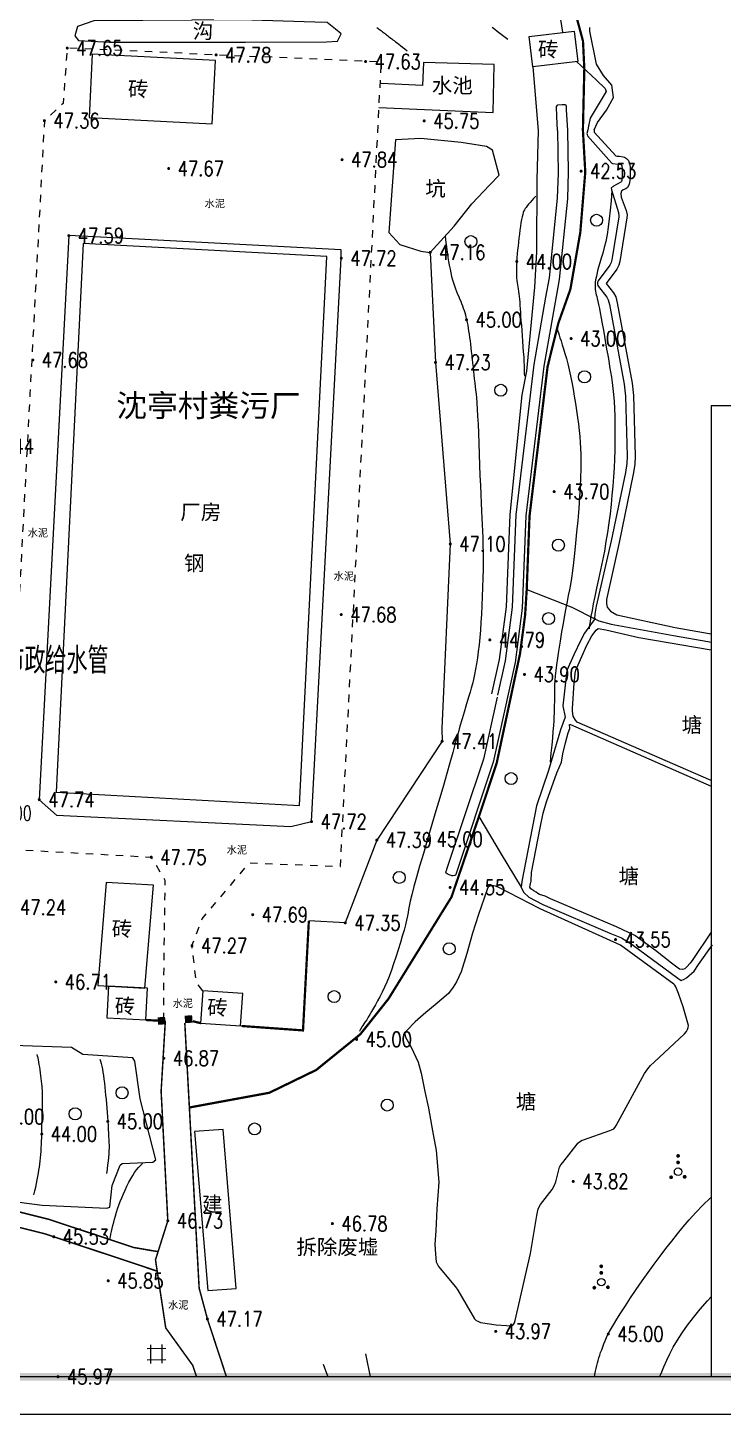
# Model space of a CAD drawing. Extents: x 39624947 to 39626627, y 3418539 to 3418836.
# Drawn here: x 39626389 to 39626481.7, y 3418539.2 to 3418724.1 of the extents above; entities that cross this region are included whole.
import ezdxf
from ezdxf.enums import TextEntityAlignment as Align

# ---------------------------------------------------------------- set-up
doc = ezdxf.new("R2010")
doc.units = 0
doc.linetypes.add('X3', pattern=[5, 4, -1])
doc.linetypes.add('X6', pattern=[2, 1, -1])
doc.layers.get('0').update_dxf_attribs({"linetype": 'CONTINUOUS'})
for name, color, linetype in [('1-新建道路', 30, 'CONTINUOUS'), ('DIM_ELEV', 3, 'CONTINUOUS'), ('DLSS', 4, 'CONTINUOUS'), ('GCD', 7, 'CONTINUOUS'), ('JMD', 6, 'CONTINUOUS'), ('PUB_TITLE', 4, 'CONTINUOUS'), ('PUB_WALL', 9, 'CONTINUOUS'), ('TWT_TEXT', 7, 'CONTINUOUS'), ('ZJ', 7, 'CONTINUOUS')]:
    doc.layers.add(name, color=color, linetype=linetype)
doc.styles.add('_TCH_DIM', font='SIMPLEX', dxfattribs={"bigfont": 'GBCBIG'})
doc.styles.add('_TWT_WELL', font='SIMPLEX', dxfattribs={"width": 0.8, "height": 3.5, "bigfont": 'HZTXT'})
doc.styles.add('HZ', font='rs.shx', dxfattribs={"width": 0.8, "bigfont": 'hztxt.shx'})
doc.styles.add('等线体', font='simhei.ttf')

# ---------------------------------------------------------------- blocks, each defined once
blk = doc.blocks.new('GC002')
at = {"const_width": 1}
blk.add_lwpolyline([(-0.5, 0), (0.5, 0)], dxfattribs=at)
blk = doc.blocks.new('GC122')
blk.add_circle((0, 0), 0.8)
blk = doc.blocks.new('GC160')
at = {"const_width": 0.25}
for points in [[(1.58, 3.35, 1), (1.83, 3.35, 1)], [(1.58, 2.48, 1), (1.83, 2.48, 1)], [(0.65, 0.5, 1), (0.9, 0.5, 1)], [(2.46, 0.56, 1), (2.71, 0.56, 1)]]:
    blk.add_lwpolyline(points, format="xyb", close=True, dxfattribs=at)
blk.add_circle((1.71, 1.24), 0.5)
blk = doc.blocks.new('GC200')
at = {"linetype": 'Continuous', "const_width": 0.2, "flags": 128}
blk.add_lwpolyline([(-0.1, 0, 1), (0.1, 0, 1)], format="xyb", close=True, dxfattribs=at)
blk = doc.blocks.new('GC146')
for p, q in [((-1.25, 0.75), (1.25, 0.75)), ((-0.75, -1.25), (-0.75, 1.25)), ((0.75, -1.25), (0.75, 1.25)), ((-1.25, -0.75), (1.25, -0.75))]:
    blk.add_line(p, q)
blk = doc.blocks.new('333377777')
at = {"layer": 'GCD', "linetype": 'Continuous'}
blk.add_lwpolyline([(39623165.56, 3417529.39), (39623145.94, 3417529.25), (39623143.74, 3417528.5), (39623143.39, 3417527.26), (39623143.89, 3417526.63), (39623148.09, 3417526.41), (39623166.15, 3417526.41), (39623176.92, 3417526.43), (39623178.42, 3417526.53), (39623178.88, 3417527.5), (39623178.13, 3417528.11), (39623177.04, 3417529.01), (39623175.36, 3417529.08)], close=True, dxfattribs=at)
at = {"layer": 'PUB_WALL', "color": 252, "ltscale": 0.01}
for p, q in [((39623212.69, 3417449.49, 51.49), (39623211.3, 3417447.59, 51.49)), ((39623211.3, 3417447.59, 51.49), (39623210.83, 3417446.67, 51.49)), ((39623210.83, 3417446.67, 51.49), (39623209.88, 3417444.72, 51.49)), ((39623209.88, 3417444.72, 51.49), (39623208.96, 3417442.61, 51.49)), ((39623208.96, 3417442.61, 51.49), (39623208.41, 3417437.9, 51.49)), ((39623208.41, 3417437.9, 51.49), (39623208.74, 3417436.38, 51.49)), ((39623208.74, 3417436.38, 51.49), (39623208.12, 3417434.69, 51.49)), ((39623208.12, 3417434.69, 51.49), (39623206.54, 3417429.29, 51.49)), ((39623206.54, 3417429.29, 51.49), (39623204.9, 3417424.58, 51.49)), ((39623204.9, 3417424.58, 51.49), (39623202.96, 3417414.5, 51.49)), ((39623202.96, 3417414.5, 51.49), (39623202.86, 3417413.74, 51.49)), ((39623202.86, 3417413.74, 51.49), (39623203.04, 3417413.32, 51.49)), ((39623203.04, 3417413.32, 51.49), (39623203.25, 3417413.04, 51.49)), ((39623203.25, 3417413.04, 51.49), (39623203.92, 3417412.41, 51.49)), ((39623203.92, 3417412.41, 51.49), (39623205.76, 3417411.41, 51.49)), ((39623205.76, 3417411.41, 51.49), (39623214.71, 3417407.62, 51.49)), ((39623214.71, 3417407.62, 51.49), (39623216.23, 3417406.98, 51.49)), ((39623216.23, 3417406.98, 51.49), (39623217.69, 3417406.11, 51.49)), ((39623217.69, 3417406.11, 51.49), (39623223.74, 3417401.59, 51.49)), ((39623226.53, 3417403.41, 51.49), (39623228.39, 3417406.05, 51.49)), ((39623224.93, 3417401.64, 51.49), (39623225.93, 3417402.53, 51.49)), ((39623225.93, 3417402.53, 51.49), (39623226.53, 3417403.41, 51.49)), ((39623223.74, 3417401.59, 51.49), (39623224.21, 3417401.27, 51.49)), ((39623224.21, 3417401.27, 51.49), (39623224.61, 3417401.45, 51.49)), ((39623224.61, 3417401.45, 51.49), (39623224.93, 3417401.64, 51.49))]:
    blk.add_line(p, q, dxfattribs=at)
for points, elevation in [([(39623230.39, 3417540.84), (39623215.62, 3417537.95), (39623210.59, 3417537.11), (39623207.39, 3417536.62), (39623207.06, 3417536.18), (39623208.38, 3417527.74)], 51.49), ([(39623212.6, 3417514.7), (39623212.6, 3417514.7), (39623212.6, 3417514.7), (39623213.05, 3417515.69), (39623214.23, 3417517.32), (39623215.19, 3417519.02), (39623214.94, 3417520.67), (39623213.86, 3417521.95), (39623212.93, 3417523.46), (39623212.04, 3417527.86)], 51.49), ([(39623183.92, 3417517.68), (39623199.13, 3417517.02), (39623199.28, 3417523.43), (39623189.86, 3417523.7), (39623189.73, 3417520.62), (39623184.21, 3417520.88)], 47.23), ([(39623210.26, 3417523.81), (39623212.93, 3417521.34), (39623214.08, 3417520.23), (39623214.21, 3417519.8), (39623212.09, 3417516.26), (39623211.84, 3417515.18), (39623211.75, 3417514.69)], 51.49), ([(39623207.73, 3417514.64), (39623207.64, 3417516.49), (39623207.6, 3417517.81), (39623207.77, 3417518.04), (39623208.33, 3417518.1), (39623208.79, 3417518.09), (39623208.87, 3417517.88), (39623208.87, 3417517.36), (39623209.05, 3417514.66)], 51.49), ([(39623205.15, 3417514.6), (39623204.98, 3417508.05), (39623204.9, 3417498.46), (39623204.64, 3417493.72), (39623203.57, 3417482.51), (39623202.97, 3417479.39), (39623201.35, 3417463.43), (39623200.88, 3417451.13), (39623199.95, 3417444.07), (39623198.94, 3417439.51)], 51.49), ([(39623207.71, 3417514.64), (39623207.8, 3417508.93)], 51.49), ([(39623209.05, 3417514.66), (39623209.15, 3417509.09)], 51.49), ([(39623211.75, 3417514.69), (39623211.63, 3417514.24), (39623211.66, 3417514.09), (39623211.72, 3417513.92), (39623214.91, 3417510.32), (39623214.97, 3417510.26), (39623215.06, 3417510.24), (39623215.8, 3417510.15), (39623216.16, 3417510.08), (39623216.19, 3417510.07), (39623216.21, 3417510.05), (39623216.22, 3417510.05), (39623216.23, 3417510.04), (39623216.25, 3417510.02), (39623216.26, 3417509.99), (39623216.28, 3417509.94), (39623216.29, 3417509.86), (39623216.33, 3417509.61), (39623216.33, 3417508.94), (39623216.34, 3417508.38), (39623216.3, 3417508.05), (39623216.28, 3417507.95), (39623216.25, 3417507.82), (39623216.22, 3417507.77), (39623216.14, 3417507.72), (39623215.16, 3417507.18), (39623215.08, 3417507.13), (39623215, 3417507.07), (39623214.91, 3417506.99), (39623214.89, 3417506.95), (39623214.89, 3417506.91), (39623214.92, 3417506.77), (39623214.93, 3417506.75), (39623214.93, 3417506.72), (39623215.83, 3417503.69), (39623215.86, 3417503.55), (39623215.91, 3417503.31), (39623215.89, 3417503.09), (39623214.97, 3417497.38), (39623214.87, 3417497.02), (39623214.71, 3417496.67), (39623213.14, 3417494.56), (39623213.08, 3417494.47), (39623213.07, 3417494.42), (39623213.07, 3417494.14), (39623213.09, 3417493.94), (39623213.18, 3417493.81), (39623214.31, 3417492.38), (39623214.49, 3417492.05), (39623214.65, 3417491.43), (39623216.59, 3417480.78), (39623216.77, 3417479.2), (39623217.01, 3417471.19), (39623216.96, 3417470.21), (39623216.77, 3417469), (39623214.88, 3417459.93), (39623212.88, 3417451.18), (39623212.69, 3417450.14), (39623212.68, 3417449.97), (39623212.66, 3417449.7), (39623212.76, 3417449.47), (39623212.94, 3417449.36), (39623213.23, 3417449.24), (39623214.86, 3417448.82), (39623223.19, 3417447.3), (39623227.74, 3417446.49), (39623228.18, 3417446.41)], 51.49), ([(39623212.6, 3417514.7), (39623212.61, 3417514.41), (39623215.49, 3417511.26), (39623215.66, 3417511.19), (39623215.97, 3417511.21), (39623216.46, 3417511.11), (39623216.63, 3417511.05), (39623216.77, 3417510.97), (39623216.92, 3417510.87), (39623216.99, 3417510.79), (39623217.18, 3417510.61), (39623217.27, 3417510.33), (39623217.31, 3417510.22), (39623217.35, 3417510.04), (39623217.4, 3417509.68), (39623217.4, 3417508.95), (39623217.41, 3417508.33), (39623217.36, 3417507.91), (39623217.33, 3417507.74), (39623217.26, 3417507.44), (39623217.03, 3417507), (39623216.81, 3417506.86), (39623216.47, 3417506.7), (39623216.24, 3417506.52), (39623216.18, 3417506.23), (39623216.2, 3417505.74), (39623216.87, 3417503.95), (39623216.91, 3417503.77), (39623216.99, 3417503.37), (39623216.95, 3417502.96), (39623216.01, 3417497.16), (39623215.88, 3417496.66), (39623215.64, 3417496.12), (39623214.22, 3417494.22), (39623215.2, 3417492.97), (39623215.5, 3417492.44), (39623215.69, 3417491.66), (39623217.65, 3417480.94), (39623217.84, 3417479.28), (39623218.09, 3417471.18), (39623218.03, 3417470.09), (39623217.82, 3417468.8), (39623215.93, 3417459.7), (39623214.24, 3417452.09), (39623214.25, 3417451.51), (39623214.32, 3417451.06), (39623214.79, 3417450.53), (39623215.62, 3417450.04), (39623223.38, 3417448.35), (39623227.93, 3417447.54), (39623228.18, 3417447.5)], 51.49), ([(39623209.15, 3417509.09), (39623209.04, 3417505.52), (39623207.93, 3417494.77), (39623205.9, 3417483.22), (39623203.49, 3417463.26), (39623203.02, 3417450.94), (39623202.07, 3417443.69), (39623199.13, 3417430.42), (39623194.18, 3417415.44)], 51.49), ([(39623207.8, 3417508.93), (39623207.69, 3417505.61), (39623206.59, 3417494.96), (39623206.14, 3417492.38)], 51.49), ([(39623190.74, 3417498.36), (39623191.46, 3417483.69), (39623193.43, 3417459.49), (39623192.29, 3417434.89), (39623192.34, 3417433.18), (39623183.64, 3417420), (39623179.44, 3417408.97), (39623174.58, 3417409.24)], 47.16), ([(39623206.14, 3417492.38), (39623204.57, 3417483.41), (39623202.15, 3417463.36), (39623201.68, 3417451.06), (39623200.74, 3417443.93), (39623199.73, 3417439.33)], 51.49), ([(39623203.62, 3417453.43), (39623209.61, 3417451.08), (39623212.69, 3417449.49)], 51.49), ([(39623228.18, 3417427.95), (39623226.87, 3417428.53), (39623210.34, 3417435.72), (39623210.11, 3417435.98), (39623209.81, 3417436.54), (39623209.73, 3417437.19), (39623209.7, 3417437.56), (39623209.92, 3417440.95), (39623210.01, 3417441.68), (39623210.08, 3417442.25), (39623210.16, 3417442.67), (39623210.95, 3417444.51), (39623211.63, 3417445.99), (39623212.28, 3417447.26), (39623212.87, 3417447.99), (39623213.13, 3417448.2), (39623214.14, 3417448.03), (39623218.57, 3417447.01)], 51.49), ([(39623218.57, 3417447.01), (39623228.18, 3417445.36)], 51.49), ([(39623199.67, 3417439.07), (39623197.84, 3417430.78), (39623192.91, 3417416.07), (39623192.86, 3417415.86), (39623192.86, 3417415.86)], 51.49), ([(39623224.36, 3417402.74), (39623223.96, 3417402.81), (39623222.91, 3417403.59), (39623220.79, 3417405.29), (39623218.02, 3417407.27), (39623215.56, 3417408.45), (39623206.8, 3417412.17), (39623206.08, 3417412.52), (39623205.3, 3417412.77), (39623205.1, 3417412.9), (39623204.86, 3417413.05), (39623204.56, 3417413.23), (39623204.17, 3417413.51), (39623204.05, 3417413.74), (39623204.06, 3417414.01), (39623204.19, 3417414.59), (39623204.27, 3417415.67), (39623205.43, 3417421.66), (39623205.83, 3417423.59), (39623206.26, 3417425.12), (39623207.63, 3417428.96), (39623208.23, 3417430.4), (39623208.45, 3417431.49), (39623208.8, 3417432.97), (39623209.15, 3417434.29), (39623209.34, 3417434.87), (39623209.3, 3417435.43), (39623209.39, 3417435.42), (39623209.46, 3417435.4), (39623228.18, 3417427.18)], 51.49), ([(39623197.25, 3417423.14), (39623200.19, 3417418.15), (39623202.86, 3417413.74)], 51.49), ([(39623194.18, 3417415.44), (39623194.12, 3417415.35), (39623194.06, 3417415.3), (39623193.99, 3417415.27), (39623193.83, 3417415.26), (39623193.7, 3417415.24), (39623193.53, 3417415.28), (39623193.29, 3417415.38), (39623193.02, 3417415.52), (39623192.89, 3417415.6), (39623192.87, 3417415.63), (39623192.85, 3417415.67), (39623192.83, 3417415.73), (39623192.83, 3417415.76), (39623192.86, 3417415.86)], 51.49), ([(39623191.84, 3417363.16), (39623194.13, 3417360.43), (39623194.44, 3417360.02), (39623196.67, 3417356.17), (39623196.89, 3417355.94), (39623197.12, 3417355.86), (39623197.45, 3417355.69), (39623197.76, 3417355.64), (39623199.56, 3417355.38), (39623200.94, 3417355.27), (39623201.3, 3417355.26), (39623201.66, 3417355.26), (39623201.86, 3417355.44), (39623201.97, 3417355.66), (39623202.06, 3417355.96), (39623204.13, 3417364.89), (39623204.96, 3417369.95), (39623205.13, 3417370.85), (39623205.45, 3417371.42), (39623207.01, 3417373.44), (39623207.28, 3417373.89), (39623207.51, 3417374.46), (39623208, 3417376.41), (39623208.18, 3417376.73), (39623208.41, 3417377.04), (39623210.32, 3417379.45), (39623210.44, 3417379.59), (39623210.67, 3417379.79), (39623211, 3417379.99), (39623211.18, 3417380.05), (39623214.68, 3417381.28), (39623214.92, 3417381.37), (39623215.21, 3417381.53), (39623215.39, 3417381.74), (39623215.52, 3417381.96), (39623219.33, 3417388.9), (39623219.75, 3417389.52), (39623220.12, 3417389.96), (39623220.58, 3417390.41), (39623224.63, 3417394.18), (39623224.91, 3417394.51), (39623225.05, 3417394.75), (39623225.14, 3417395.01), (39623225.16, 3417395.3), (39623224.45, 3417397.77), (39623223.85, 3417399.56), (39623223.5, 3417400.45), (39623223.34, 3417400.68), (39623223.24, 3417400.78), (39623216.1, 3417406.02), (39623205.41, 3417410.85), (39623199.88, 3417413.71), (39623199.45, 3417413.88), (39623199.18, 3417413.93), (39623198.85, 3417413.93)], 51.49), ([(39623198.85, 3417413.93), (39623198.63, 3417413.84), (39623198.49, 3417413.72), (39623198.41, 3417413.58), (39623198.31, 3417413.28), (39623197.2, 3417410.09), (39623196.41, 3417407.6), (39623195.65, 3417404.89), (39623194.86, 3417402.45), (39623194.24, 3417401.11), (39623193.8, 3417400.38), (39623193.18, 3417399.55)], 51.49), ([(39623228.18, 3417407.74), (39623225.74, 3417404.09), (39623225.38, 3417403.62), (39623224.96, 3417403.1), (39623224.69, 3417402.86), (39623224.36, 3417402.74)], 51.49), ([(39623193.18, 3417399.55), (39623191.4, 3417398.06), (39623190.16, 3417397.02), (39623188.73, 3417395.77), (39623187.64, 3417394.64), (39623187.37, 3417394.35), (39623187.38, 3417394.13), (39623187.47, 3417393.72), (39623188.2, 3417392.42), (39623189.16, 3417390.42), (39623189.56, 3417388.93), (39623190.06, 3417386.47), (39623190.51, 3417384.27), (39623191.08, 3417381.24), (39623191.55, 3417378.61), (39623191.92, 3417374.4), (39623191.66, 3417370.83), (39623191.51, 3417367.9), (39623191.39, 3417366.14), (39623191.48, 3417364.8), (39623191.57, 3417363.78), (39623191.84, 3417363.16)], 51.49), ([(39623128.78, 3417372.68), (39623139.05, 3417371.33), (39623147.66, 3417370.94), (39623148.04, 3417371.08), (39623148.39, 3417373.97), (39623149.44, 3417376.68), (39623149.72, 3417376.91), (39623153.8, 3417377.05), (39623154.2, 3417377.37), (39623152.11, 3417385.52), (39623151.39, 3417390.55), (39623151.14, 3417390.99), (39623144.46, 3417391.41), (39623142.94, 3417392.37), (39623135.16, 3417392.6)], 51.49), ([(39623212.65, 3417348.45), (39623212.71, 3417348.77), (39623212.79, 3417349.18), (39623212.87, 3417349.57), (39623212.96, 3417349.94), (39623213.05, 3417350.3), (39623213.14, 3417350.64), (39623213.24, 3417350.98), (39623213.35, 3417351.33), (39623213.47, 3417351.69), (39623213.61, 3417352.06), (39623213.75, 3417352.45), (39623213.91, 3417352.85), (39623214.08, 3417353.26), (39623214.26, 3417353.68), (39623214.49, 3417354.16), (39623214.79, 3417354.73), (39623215.17, 3417355.39), (39623215.63, 3417356.14), (39623216.16, 3417356.99), (39623216.77, 3417357.93), (39623217.45, 3417358.96), (39623218.21, 3417360.08), (39623219.01, 3417361.24), (39623219.81, 3417362.36), (39623220.59, 3417363.46), (39623221.38, 3417364.52), (39623222.16, 3417365.55), (39623222.94, 3417366.55), (39623223.71, 3417367.52), (39623224.48, 3417368.46), (39623225.28, 3417369.39), (39623226.15, 3417370.35), (39623227.1, 3417371.32), (39623228.11, 3417372.31), (39623228.18, 3417372.37)], 45), ([(39623221.33, 3417348.45), (39623221.52, 3417348.89), (39623221.9, 3417349.77), (39623222.29, 3417350.65), (39623222.69, 3417351.52), (39623223.15, 3417352.41), (39623223.69, 3417353.34), (39623224.32, 3417354.31), (39623225.04, 3417355.32), (39623225.84, 3417356.36), (39623226.73, 3417357.45), (39623227.71, 3417358.57), (39623228.18, 3417359.09)], 46), ([(39623182.12, 3417351.53), (39623182.34, 3417350.39), (39623182.56, 3417349.32), (39623182.76, 3417348.45)], 46)]:
    blk.add_lwpolyline(points, dxfattribs=dict(at, elevation=elevation))
for points in [[(39623212.04, 3417527.86), (39623212.03, 3417528.35)], [(39623199.01, 3417528.42), (39623199.35, 3417528.14), (39623199.69, 3417527.86), (39623200.03, 3417527.59), (39623200.39, 3417527.33), (39623200.75, 3417527.07), (39623201.11, 3417526.82)], [(39623183.64, 3417528.36), (39623183.76, 3417528.27), (39623183.88, 3417528.17), (39623184, 3417528.08), (39623184.13, 3417527.99), (39623184.25, 3417527.89), (39623184.38, 3417527.79), (39623184.51, 3417527.69), (39623184.65, 3417527.59), (39623184.78, 3417527.49), (39623184.92, 3417527.39), (39623185.06, 3417527.28), (39623185.2, 3417527.17), (39623185.34, 3417527.06), (39623185.49, 3417526.95), (39623185.63, 3417526.84), (39623185.78, 3417526.73), (39623185.94, 3417526.61), (39623186.12, 3417526.46), (39623186.33, 3417526.31), (39623186.56, 3417526.13), (39623186.81, 3417525.94), (39623187.08, 3417525.73), (39623187.38, 3417525.5), (39623187.7, 3417525.26)], [(39623204.43, 3417523.11), (39623205.15, 3417514.6)], [(39623204.82, 3417505.86), (39623204.54, 3417505.56), (39623204.29, 3417505.28), (39623204.07, 3417505.02), (39623203.87, 3417504.78), (39623203.69, 3417504.57), (39623203.55, 3417504.37), (39623203.42, 3417504.2), (39623203.33, 3417504.05), (39623203.25, 3417503.89), (39623203.16, 3417503.68), (39623203.08, 3417503.41), (39623203.01, 3417503.1), (39623202.93, 3417502.74), (39623202.85, 3417502.32), (39623202.78, 3417501.86), (39623202.71, 3417501.35), (39623202.64, 3417500.81), (39623202.57, 3417500.28), (39623202.51, 3417499.75), (39623202.46, 3417499.22), (39623202.41, 3417498.7), (39623202.36, 3417498.18), (39623202.32, 3417497.66), (39623202.29, 3417497.15), (39623202.26, 3417496.65), (39623202.24, 3417496.19), (39623202.24, 3417495.75), (39623202.24, 3417495.35), (39623202.26, 3417494.98), (39623202.29, 3417494.64), (39623202.33, 3417494.33), (39623202.38, 3417494.05), (39623202.43, 3417493.78), (39623202.48, 3417493.49), (39623202.53, 3417493.17), (39623202.57, 3417492.84), (39623202.61, 3417492.48), (39623202.65, 3417492.11), (39623202.68, 3417491.71), (39623202.71, 3417491.29), (39623202.74, 3417490.84), (39623202.77, 3417490.34), (39623202.81, 3417489.81), (39623202.85, 3417489.24), (39623202.9, 3417488.62), (39623202.95, 3417487.96), (39623203, 3417487.26), (39623203.06, 3417486.52), (39623203.12, 3417485.78), (39623203.16, 3417485.09), (39623203.21, 3417484.44), (39623203.24, 3417483.83), (39623203.26, 3417483.27), (39623203.28, 3417482.75), (39623203.29, 3417482.28), (39623203.3, 3417481.85)], [(39623214.96, 3417506.6), (39623214.87, 3417505.26), (39623214.75, 3417504), (39623214.62, 3417502.83), (39623214.48, 3417501.75), (39623214.32, 3417500.75), (39623214.14, 3417499.83), (39623213.95, 3417499), (39623213.74, 3417498.26), (39623213.53, 3417497.58), (39623213.35, 3417496.96), (39623213.2, 3417496.4), (39623213.06, 3417495.89), (39623212.95, 3417495.44), (39623212.86, 3417495.04), (39623212.8, 3417494.7), (39623212.76, 3417494.42), (39623212.74, 3417494.17), (39623212.73, 3417493.92), (39623212.74, 3417493.67), (39623212.75, 3417493.42), (39623212.78, 3417493.18), (39623212.82, 3417492.94), (39623212.87, 3417492.7), (39623212.94, 3417492.47), (39623213.01, 3417492.2), (39623213.1, 3417491.84), (39623213.2, 3417491.41), (39623213.3, 3417490.89), (39623213.42, 3417490.29), (39623213.55, 3417489.62), (39623213.69, 3417488.86), (39623213.84, 3417488.02), (39623213.99, 3417487.15), (39623214.13, 3417486.3), (39623214.27, 3417485.48), (39623214.41, 3417484.68), (39623214.54, 3417483.91), (39623214.67, 3417483.16), (39623214.79, 3417482.43), (39623214.91, 3417481.73), (39623215.01, 3417481.01), (39623215.11, 3417480.24), (39623215.18, 3417479.4), (39623215.25, 3417478.5), (39623215.3, 3417477.55), (39623215.34, 3417476.54), (39623215.36, 3417475.47), (39623215.37, 3417474.34), (39623215.37, 3417473.18), (39623215.34, 3417472), (39623215.3, 3417470.82), (39623215.25, 3417469.63), (39623215.18, 3417468.43), (39623215.09, 3417467.22), (39623214.98, 3417465.99), (39623214.86, 3417464.76), (39623214.72, 3417463.53), (39623214.56, 3417462.29), (39623214.38, 3417461.04), (39623214.18, 3417459.8), (39623213.97, 3417458.55), (39623213.73, 3417457.3), (39623213.47, 3417456.05), (39623213.2, 3417454.79), (39623212.93, 3417453.59), (39623212.7, 3417452.5), (39623212.49, 3417451.51), (39623212.32, 3417450.63), (39623212.18, 3417449.86), (39623212.08, 3417449.19), (39623212, 3417448.64), (39623211.96, 3417448.19)], [(39623192.77, 3417500.55), (39623192.8, 3417500.11), (39623192.85, 3417499.63), (39623192.91, 3417499.14), (39623192.97, 3417498.65), (39623193.05, 3417498.16), (39623193.12, 3417497.67), (39623193.21, 3417497.16), (39623193.3, 3417496.66), (39623193.4, 3417496.15), (39623193.5, 3417495.65), (39623193.61, 3417495.17), (39623193.73, 3417494.72), (39623193.85, 3417494.29), (39623193.98, 3417493.89), (39623194.11, 3417493.51), (39623194.25, 3417493.15), (39623194.4, 3417492.82), (39623194.55, 3417492.5), (39623194.68, 3417492.18), (39623194.82, 3417491.87), (39623194.94, 3417491.56), (39623195.05, 3417491.25), (39623195.16, 3417490.94), (39623195.26, 3417490.64), (39623195.35, 3417490.34), (39623195.44, 3417490.04), (39623195.52, 3417489.71), (39623195.6, 3417489.38), (39623195.67, 3417489.02), (39623195.75, 3417488.65), (39623195.81, 3417488.27), (39623195.88, 3417487.87), (39623195.94, 3417487.45), (39623196, 3417487.02), (39623196.06, 3417486.57), (39623196.12, 3417486.11), (39623196.17, 3417485.63), (39623196.23, 3417485.14), (39623196.29, 3417484.64), (39623196.35, 3417484.12), (39623196.41, 3417483.59), (39623196.46, 3417483.05), (39623196.52, 3417482.52), (39623196.58, 3417482), (39623196.63, 3417481.49), (39623196.69, 3417480.98), (39623196.75, 3417480.48), (39623196.8, 3417479.99), (39623196.86, 3417479.51), (39623196.91, 3417478.96), (39623196.97, 3417478.29), (39623197.02, 3417477.48), (39623197.07, 3417476.54), (39623197.13, 3417475.48), (39623197.18, 3417474.28), (39623197.23, 3417472.95), (39623197.28, 3417471.48), (39623197.33, 3417470), (39623197.39, 3417468.6), (39623197.44, 3417467.3), (39623197.49, 3417466.08), (39623197.54, 3417464.94), (39623197.59, 3417463.9), (39623197.64, 3417462.94), (39623197.69, 3417462.07), (39623197.74, 3417461.22), (39623197.77, 3417460.31), (39623197.79, 3417459.35), (39623197.8, 3417458.33), (39623197.81, 3417457.26), (39623197.8, 3417456.13), (39623197.77, 3417454.94), (39623197.74, 3417453.7), (39623197.7, 3417452.46), (39623197.65, 3417451.27), (39623197.59, 3417450.13), (39623197.52, 3417449.03), (39623197.44, 3417447.99), (39623197.35, 3417447), (39623197.26, 3417446.06), (39623197.15, 3417445.17), (39623197.04, 3417444.33), (39623196.92, 3417443.53), (39623196.8, 3417442.79), (39623196.67, 3417442.09), (39623196.53, 3417441.43), (39623196.38, 3417440.83), (39623196.23, 3417440.27), (39623196.07, 3417439.75), (39623195.9, 3417439.22), (39623195.71, 3417438.6), (39623195.49, 3417437.88), (39623195.26, 3417437.07), (39623195, 3417436.18), (39623194.72, 3417435.19), (39623194.42, 3417434.11), (39623194.1, 3417432.95), (39623193.75, 3417431.68), (39623193.37, 3417430.32), (39623192.96, 3417428.87), (39623192.51, 3417427.31), (39623192.04, 3417425.66), (39623191.52, 3417423.91), (39623190.98, 3417422.07), (39623190.4, 3417420.13), (39623189.84, 3417418.24), (39623189.35, 3417416.55), (39623188.93, 3417415.07), (39623188.58, 3417413.8), (39623188.3, 3417412.73), (39623188.09, 3417411.87), (39623187.95, 3417411.21), (39623187.88, 3417410.76), (39623187.82, 3417410.37), (39623187.74, 3417409.89), (39623187.61, 3417409.34), (39623187.46, 3417408.71), (39623187.27, 3417408), (39623187.04, 3417407.21), (39623186.79, 3417406.34), (39623186.5, 3417405.39), (39623186.19, 3417404.42), (39623185.88, 3417403.51), (39623185.58, 3417402.65), (39623185.27, 3417401.84), (39623184.96, 3417401.08), (39623184.66, 3417400.38), (39623184.35, 3417399.73), (39623184.05, 3417399.13), (39623183.75, 3417398.58), (39623183.47, 3417398.06), (39623183.2, 3417397.58), (39623182.95, 3417397.15), (39623182.71, 3417396.74), (39623182.49, 3417396.38), (39623182.29, 3417396.06), (39623182.09, 3417395.77), (39623181.92, 3417395.52), (39623181.77, 3417395.29), (39623181.65, 3417395.1), (39623181.54, 3417394.93), (39623181.46, 3417394.79), (39623181.4, 3417394.68), (39623181.37, 3417394.59), (39623181.35, 3417394.54)], [(39623207.72, 3417488.1), (39623207.74, 3417488.02), (39623207.78, 3417487.86), (39623207.85, 3417487.64), (39623207.94, 3417487.34), (39623208.05, 3417486.98), (39623208.19, 3417486.56), (39623208.34, 3417486.06), (39623208.52, 3417485.5), (39623208.71, 3417484.88), (39623208.9, 3417484.21), (39623209.08, 3417483.49), (39623209.26, 3417482.72), (39623209.44, 3417481.91), (39623209.61, 3417481.05), (39623209.79, 3417480.14), (39623209.96, 3417479.18), (39623210.12, 3417478.21), (39623210.26, 3417477.27), (39623210.39, 3417476.36), (39623210.51, 3417475.48), (39623210.6, 3417474.63), (39623210.69, 3417473.81), (39623210.75, 3417473.01), (39623210.8, 3417472.25), (39623210.83, 3417471.44), (39623210.84, 3417470.52), (39623210.83, 3417469.49), (39623210.79, 3417468.35), (39623210.73, 3417467.09), (39623210.65, 3417465.72), (39623210.54, 3417464.24), (39623210.41, 3417462.64), (39623210.27, 3417461.05), (39623210.13, 3417459.59), (39623209.99, 3417458.24), (39623209.85, 3417457.02), (39623209.71, 3417455.92), (39623209.58, 3417454.94), (39623209.44, 3417454.09), (39623209.3, 3417453.36), (39623209.15, 3417452.64), (39623209, 3417451.84), (39623208.83, 3417450.95), (39623208.66, 3417449.98), (39623208.47, 3417448.91), (39623208.27, 3417447.76), (39623208.06, 3417446.52), (39623207.84, 3417445.2)], [(39623207.84, 3417445.2), (39623207.71, 3417444.26), (39623207.59, 3417443.39), (39623207.5, 3417442.61), (39623207.42, 3417441.9), (39623207.37, 3417441.27), (39623207.32, 3417440.72), (39623207.3, 3417440.24), (39623207.3, 3417439.85), (39623207.3, 3417439.49), (39623207.3, 3417439.13), (39623207.3, 3417438.76), (39623207.3, 3417438.4), (39623207.29, 3417438.03), (39623207.29, 3417437.65), (39623207.28, 3417437.28), (39623207.27, 3417436.9), (39623207.25, 3417436.47), (39623207.21, 3417435.92), (39623207.17, 3417435.27), (39623207.11, 3417434.51), (39623207.04, 3417433.65), (39623206.95, 3417432.67), (39623206.85, 3417431.58), (39623206.74, 3417430.39)], [(39623137.95, 3417372.72), (39623138.07, 3417373.24), (39623138.18, 3417373.74), (39623138.29, 3417374.22), (39623138.38, 3417374.69), (39623138.47, 3417375.14), (39623138.55, 3417375.58), (39623138.62, 3417376), (39623138.69, 3417376.41), (39623138.74, 3417376.81), (39623138.79, 3417377.22), (39623138.84, 3417377.64), (39623138.88, 3417378.07), (39623138.91, 3417378.51), (39623138.93, 3417378.96), (39623138.95, 3417379.41), (39623138.97, 3417379.88), (39623138.98, 3417380.35), (39623138.99, 3417380.81), (39623139, 3417381.28), (39623139.01, 3417381.74), (39623139.02, 3417382.2), (39623139.04, 3417382.65), (39623139.05, 3417383.11), (39623139.06, 3417383.56), (39623139.08, 3417384), (39623139.08, 3417384.41), (39623139.09, 3417384.8), (39623139.1, 3417385.16), (39623139.1, 3417385.5), (39623139.09, 3417385.82), (39623139.09, 3417386.11), (39623139.08, 3417386.38), (39623139.07, 3417386.64), (39623139.05, 3417386.92), (39623139.03, 3417387.22), (39623139, 3417387.53), (39623138.96, 3417387.87), (39623138.92, 3417388.22), (39623138.87, 3417388.59), (39623138.82, 3417388.98), (39623138.77, 3417389.37), (39623138.71, 3417389.73), (39623138.66, 3417390.07), (39623138.6, 3417390.39), (39623138.54, 3417390.69), (39623138.49, 3417390.96), (39623138.43, 3417391.21), (39623138.37, 3417391.43)], [(39623146.74, 3417390.81), (39623146.83, 3417390.53), (39623146.91, 3417390.21), (39623146.99, 3417389.85), (39623147.07, 3417389.47), (39623147.14, 3417389.06), (39623147.21, 3417388.61), (39623147.27, 3417388.13), (39623147.33, 3417387.62), (39623147.39, 3417387.08), (39623147.44, 3417386.54), (39623147.5, 3417385.99), (39623147.55, 3417385.43), (39623147.6, 3417384.86), (39623147.65, 3417384.28), (39623147.69, 3417383.69), (39623147.74, 3417383.09), (39623147.78, 3417382.5), (39623147.82, 3417381.94), (39623147.85, 3417381.42), (39623147.88, 3417380.93), (39623147.9, 3417380.48), (39623147.92, 3417380.06), (39623147.94, 3417379.67), (39623147.95, 3417379.32), (39623147.95, 3417378.97), (39623147.94, 3417378.58), (39623147.92, 3417378.16), (39623147.88, 3417377.71), (39623147.83, 3417377.22), (39623147.77, 3417376.7), (39623147.7, 3417376.15), (39623147.61, 3417375.57)], [(39623148.06, 3417366.75), (39623148.13, 3417367.09), (39623148.21, 3417367.45), (39623148.29, 3417367.83), (39623148.39, 3417368.22), (39623148.48, 3417368.63), (39623148.59, 3417369.05), (39623148.7, 3417369.48), (39623148.82, 3417369.93), (39623148.96, 3417370.39), (39623149.1, 3417370.86), (39623149.27, 3417371.34), (39623149.45, 3417371.83), (39623149.65, 3417372.33), (39623149.86, 3417372.83), (39623150.09, 3417373.35), (39623150.34, 3417373.87), (39623150.6, 3417374.38), (39623150.85, 3417374.85), (39623151.11, 3417375.28), (39623151.37, 3417375.68), (39623151.63, 3417376.03), (39623151.88, 3417376.35), (39623152.14, 3417376.64), (39623152.4, 3417376.88)], [(39623147.66, 3417348.45), (39623148.06, 3417349.48)], [(39623176.5, 3417350.15), (39623177.1, 3417348.45)]]:
    blk.add_lwpolyline(points, dxfattribs=at)
at = {"layer": 'PUB_WALL', "color": 252, "ltscale": 0.01, "elevation": 47.62}
blk.add_lwpolyline([(39623185.25, 3417501), (39623186.72, 3417499.4), (39623189.5, 3417498.52), (39623190.74, 3417498.36), (39623193.97, 3417501.86), (39623196.29, 3417504.84), (39623198.65, 3417507.33), (39623199.93, 3417508.65), (39623199.07, 3417511.99), (39623198.26, 3417512.5), (39623194.9, 3417513.01), (39623189.49, 3417513.57), (39623186.14, 3417513.36)], close=True, dxfattribs=at)
at = {"layer": 'GCD', "linetype": 'Continuous'}
ref = blk.add_blockref('GC200', (39623162.22, 3417524.7, 47.78), dxfattribs=at)
ref.add_attrib('height', '47.78', dxfattribs={"linetype": 'Continuous', "height": 2, "style": 'HZ', "width": 0.8}).set_placement((39623163.42, 3417524.7, 47.78), align=Align.MIDDLE_LEFT)
ref = blk.add_blockref('GC200', (39623155.9, 3417509.55, 47.67), dxfattribs=at)
ref.add_attrib('height', '47.67', dxfattribs={"color": 252, "linetype": 'Continuous', "height": 2, "style": 'HZ', "width": 0.8}).set_placement((39623157.1, 3417509.55, 47.67), align=Align.MIDDLE_LEFT)
ref = blk.add_blockref('GC200', (39623153.58, 3417417.73, 47.75), dxfattribs=at)
ref.add_attrib('height', '47.75', dxfattribs={"linetype": 'Continuous', "height": 2, "style": 'HZ', "width": 0.8}).set_placement((39623154.78, 3417417.73, 47.75), align=Align.MIDDLE_LEFT)
ref = blk.add_blockref('GC200', (39623167.1, 3417410.06, 47.69), dxfattribs=at)
ref.add_attrib('height', '47.69', dxfattribs={"linetype": 'Continuous', "height": 2, "style": 'HZ', "width": 0.8}).set_placement((39623168.3, 3417410.06, 47.69), align=Align.MIDDLE_LEFT)
at = {"layer": 'PUB_WALL', "color": 252, "ltscale": 0.01}
ref = blk.add_blockref('GC200', (39623142.39, 3417525.61, 47.65), dxfattribs=at)
ref.add_attrib('height', '47.65', dxfattribs={"layer": 'GCD', "color": 252, "linetype": 'Continuous', "height": 2, "style": 'HZ', "width": 0.8}).set_placement((39623143.59, 3417525.61, 47.65), align=Align.MIDDLE_LEFT)
ref = blk.add_blockref('GC200', (39623182.14, 3417523.81, 47.63), dxfattribs=at)
ref.add_attrib('height', '47.63', dxfattribs={"layer": 'GCD', "linetype": 'Continuous', "height": 2, "style": 'HZ', "width": 0.8}).set_placement((39623183.34, 3417523.81, 47.63), align=Align.MIDDLE_LEFT)
ref = blk.add_blockref('GC200', (39623139.34, 3417515.93, 47.36), dxfattribs=at)
ref.add_attrib('height', '47.36', dxfattribs={"layer": 'GCD', "color": 252, "linetype": 'Continuous', "height": 2, "style": 'HZ', "width": 0.8}).set_placement((39623140.54, 3417515.93, 47.36), align=Align.MIDDLE_LEFT)
ref = blk.add_blockref('GC200', (39623189.95, 3417515.9, 45.75), dxfattribs=at)
ref.add_attrib('height', '45.75', dxfattribs={"layer": 'GCD', "linetype": 'Continuous', "height": 2, "style": 'HZ', "width": 0.8}).set_placement((39623191.15, 3417515.9, 45.75), align=Align.MIDDLE_LEFT)
ref = blk.add_blockref('GC200', (39623179.01, 3417510.73, 47.84), dxfattribs=at)
ref.add_attrib('height', '47.84', dxfattribs={"layer": 'GCD', "linetype": 'Continuous', "height": 2, "style": 'HZ', "width": 0.8}).set_placement((39623180.21, 3417510.73, 47.84), align=Align.MIDDLE_LEFT)
ref = blk.add_blockref('GC200', (39623210.86, 3417509.2, 42.53), dxfattribs=at)
ref.add_attrib('height', '42.53', dxfattribs={"layer": 'GCD', "linetype": 'Continuous', "height": 2, "style": 'HZ', "width": 0.8}).set_placement((39623212.06, 3417509.2, 42.53), align=Align.MIDDLE_LEFT)
for name, p in [('GC122', (39623212.93, 3417502.65, 51.49)), ('GC122', (39623196.19, 3417499.81, 51.49)), ('GC122', (39623211.32, 3417481.78, 51.49)), ('GC122', (39623200.15, 3417479.98, 51.49)), ('GC122', (39623207.84, 3417459.33, 51.49)), ('GC122', (39623206.53, 3417449.55, 51.49)), ('GC122', (39623201.53, 3417428.21, 51.49)), ('GC122', (39623186.64, 3417415.03, 51.49)), ('GC122', (39623193.29, 3417405.53, 51.49)), ('GC122', (39623177.95, 3417399.14, 51.49)), ('GC122', (39623149.69, 3417386.31)), ('GC122', (39623143.44, 3417383.51)), ('GC122', (39623185.03, 3417384.68, 51.49)), ('GC122', (39623167.36, 3417381.5, 51.49)), ('GC160', (39623222.08, 3417374.55, 51.49)), ('GC160', (39623211.85, 3417359.83, 51.49))]:
    blk.add_blockref(name, p, dxfattribs=at)
ref = blk.add_blockref('GC200', (39623142.59, 3417500.6, 47.59), dxfattribs=at)
ref.add_attrib('height', '47.59', dxfattribs={"layer": 'GCD', "color": 252, "linetype": 'Continuous', "height": 2, "style": 'HZ', "width": 0.8}).set_placement((39623143.79, 3417500.6, 47.59), align=Align.MIDDLE_LEFT)
ref = blk.add_blockref('GC200', (39623178.91, 3417497.59, 47.72), dxfattribs=at)
ref.add_attrib('height', '47.72', dxfattribs={"layer": 'GCD', "linetype": 'Continuous', "height": 2, "style": 'HZ', "width": 0.8}).set_placement((39623180.11, 3417497.59, 47.72), align=Align.MIDDLE_LEFT)
ref = blk.add_blockref('GC200', (39623190.74, 3417498.36, 47.16), dxfattribs=at)
ref.add_attrib('height', '47.16', dxfattribs={"layer": 'GCD', "linetype": 'Continuous', "height": 2, "style": 'HZ', "width": 0.8}).set_placement((39623191.94, 3417498.36, 47.16), align=Align.MIDDLE_LEFT)
ref = blk.add_blockref('GC200', (39623202.29, 3417497.15, 44), dxfattribs=at)
ref.add_attrib('height', '44.00', dxfattribs={"layer": 'GCD', "linetype": 'Continuous', "height": 2, "style": 'HZ', "width": 0.8}).set_placement((39623203.49, 3417497.15, 44), align=Align.MIDDLE_LEFT)
ref = blk.add_blockref('GC200', (39623195.6, 3417489.38, 45), dxfattribs=at)
ref.add_attrib('height', '45.00', dxfattribs={"layer": 'GCD', "linetype": 'Continuous', "height": 2, "style": 'HZ', "width": 0.8}).set_placement((39623196.8, 3417489.38, 45), align=Align.MIDDLE_LEFT)
ref = blk.add_blockref('GC200', (39623209.53, 3417486.88, 43), dxfattribs=at)
ref.add_attrib('height', '43.00', dxfattribs={"layer": 'GCD', "linetype": 'Continuous', "height": 2, "style": 'HZ', "width": 0.8}).set_placement((39623210.73, 3417486.88, 43), align=Align.MIDDLE_LEFT)
ref = blk.add_blockref('GC200', (39623137.79, 3417484.02, 47.68), dxfattribs=at)
ref.add_attrib('height', '47.68', dxfattribs={"layer": 'GCD', "color": 252, "linetype": 'Continuous', "height": 2, "style": 'HZ', "width": 0.8}).set_placement((39623138.99, 3417484.02, 47.68), align=Align.MIDDLE_LEFT)
ref = blk.add_blockref('GC200', (39623191.46, 3417483.69, 47.23), dxfattribs=at)
ref.add_attrib('height', '47.23', dxfattribs={"layer": 'GCD', "linetype": 'Continuous', "height": 2, "style": 'HZ', "width": 0.8}).set_placement((39623192.66, 3417483.69, 47.23), align=Align.MIDDLE_LEFT)
ref = blk.add_blockref('GC200', (39623130.6, 3417472.5, 47.44), dxfattribs=at)
ref.add_attrib('height', '47.44', dxfattribs={"layer": 'GCD', "color": 252, "linetype": 'Continuous', "height": 2, "style": 'HZ', "width": 0.8}).set_placement((39623131.8, 3417472.5, 47.44), align=Align.MIDDLE_LEFT)
ref = blk.add_blockref('GC200', (39623207.27, 3417466.47, 43.7), dxfattribs=at)
ref.add_attrib('height', '43.70', dxfattribs={"layer": 'GCD', "linetype": 'Continuous', "height": 2, "style": 'HZ', "width": 0.8}).set_placement((39623208.47, 3417466.47, 43.7), align=Align.MIDDLE_LEFT)
ref = blk.add_blockref('GC200', (39623193.43, 3417459.49, 47.1), dxfattribs=at)
ref.add_attrib('height', '47.10', dxfattribs={"layer": 'GCD', "linetype": 'Continuous', "height": 2, "style": 'HZ', "width": 0.8}).set_placement((39623194.63, 3417459.49, 47.1), align=Align.MIDDLE_LEFT)
ref = blk.add_blockref('GC200', (39623178.9, 3417450.07, 47.68), dxfattribs=at)
ref.add_attrib('height', '47.68', dxfattribs={"layer": 'GCD', "linetype": 'Continuous', "height": 2, "style": 'HZ', "width": 0.8}).set_placement((39623180.1, 3417450.07, 47.68), align=Align.MIDDLE_LEFT)
ref = blk.add_blockref('GC200', (39623198.7, 3417446.7, 44.79), dxfattribs=at)
ref.add_attrib('height', '44.79', dxfattribs={"layer": 'GCD', "linetype": 'Continuous', "height": 2, "style": 'HZ', "width": 0.8}).set_placement((39623199.9, 3417446.7, 44.79), align=Align.MIDDLE_LEFT)
ref = blk.add_blockref('GC200', (39623203.32, 3417442.09, 43.9), dxfattribs=at)
ref.add_attrib('height', '43.90', dxfattribs={"layer": 'GCD', "linetype": 'Continuous', "height": 2, "style": 'HZ', "width": 0.8}).set_placement((39623204.52, 3417442.09, 43.9), align=Align.MIDDLE_LEFT)
ref = blk.add_blockref('GC200', (39623192.34, 3417433.18, 47.41), dxfattribs=at)
ref.add_attrib('height', '47.41', dxfattribs={"layer": 'GCD', "linetype": 'Continuous', "height": 2, "style": 'HZ', "width": 0.8}).set_placement((39623193.54, 3417433.18, 47.41), align=Align.MIDDLE_LEFT)
ref = blk.add_blockref('GC200', (39623138.66, 3417425.4, 47.74), dxfattribs=at)
ref.add_attrib('height', '47.74', dxfattribs={"layer": 'GCD', "color": 252, "linetype": 'Continuous', "height": 2, "style": 'HZ', "width": 0.8}).set_placement((39623139.86, 3417425.4, 47.74), align=Align.MIDDLE_LEFT)
ref = blk.add_blockref('GC200', (39623174.94, 3417422.47, 47.72), dxfattribs=at)
ref.add_attrib('height', '47.72', dxfattribs={"layer": 'GCD', "linetype": 'Continuous', "height": 2, "style": 'HZ', "width": 0.8}).set_placement((39623176.14, 3417422.47, 47.72), align=Align.MIDDLE_LEFT)
ref = blk.add_blockref('GC200', (39623183.64, 3417420, 47.39), dxfattribs=at)
ref.add_attrib('height', '47.39', dxfattribs={"layer": 'GCD', "linetype": 'Continuous', "height": 2, "style": 'HZ', "width": 0.8}).set_placement((39623184.84, 3417420, 47.39), align=Align.MIDDLE_LEFT)
ref = blk.add_blockref('GC200', (39623190.4, 3417420.13, 45), dxfattribs=at)
ref.add_attrib('height', '45.00', dxfattribs={"layer": 'GCD', "linetype": 'Continuous', "height": 2, "style": 'HZ', "width": 0.8}).set_placement((39623191.6, 3417420.13, 45), align=Align.MIDDLE_LEFT)
ref = blk.add_blockref('GC200', (39623193.4, 3417413.7, 44.55), dxfattribs=at)
ref.add_attrib('height', '44.55', dxfattribs={"layer": 'GCD', "linetype": 'Continuous', "height": 2, "style": 'HZ', "width": 0.8}).set_placement((39623194.6, 3417413.7, 44.55), align=Align.MIDDLE_LEFT)
ref = blk.add_blockref('GC200', (39623134.89, 3417411.04, 47.23), dxfattribs=at)
ref.add_attrib('height', '47.24', dxfattribs={"layer": 'GCD', "color": 252, "linetype": 'Continuous', "height": 2, "style": 'HZ', "width": 0.8}).set_placement((39623136.09, 3417411.04, 47.23), align=Align.MIDDLE_LEFT)
ref = blk.add_blockref('GC200', (39623179.44, 3417408.97, 47.35), dxfattribs=at)
ref.add_attrib('height', '47.35', dxfattribs={"layer": 'GCD', "linetype": 'Continuous', "height": 2, "style": 'HZ', "width": 0.8}).set_placement((39623180.64, 3417408.97, 47.35), align=Align.MIDDLE_LEFT)
ref = blk.add_blockref('GC200', (39623159.01, 3417405.94, 47.27), dxfattribs=at)
ref.add_attrib('height', '47.27', dxfattribs={"layer": 'GCD', "linetype": 'Continuous', "height": 2, "style": 'HZ', "width": 0.8}).set_placement((39623160.21, 3417405.94, 47.27), align=Align.MIDDLE_LEFT)
ref = blk.add_blockref('GC200', (39623215.45, 3417406.75, 43.55), dxfattribs=at)
ref.add_attrib('height', '43.55', dxfattribs={"layer": 'GCD', "linetype": 'Continuous', "height": 2, "style": 'HZ', "width": 0.8}).set_placement((39623216.65, 3417406.75, 43.55), align=Align.MIDDLE_LEFT)
ref = blk.add_blockref('GC200', (39623140.85, 3417401.1, 46.71), dxfattribs=at)
ref.add_attrib('height', '46.71', dxfattribs={"layer": 'GCD', "color": 252, "linetype": 'Continuous', "height": 2, "style": 'HZ', "width": 0.8}).set_placement((39623142.05, 3417401.1, 46.71), align=Align.MIDDLE_LEFT)
ref = blk.add_blockref('GC200', (39623180.95, 3417393.44, 45), dxfattribs=at)
ref.add_attrib('height', '45.00', dxfattribs={"layer": 'GCD', "linetype": 'Continuous', "height": 2, "style": 'HZ', "width": 0.8}).set_placement((39623182.15, 3417393.44, 45), align=Align.MIDDLE_LEFT)
ref = blk.add_blockref('GC200', (39623155.26, 3417390.91, 46.87), dxfattribs=at)
ref.add_attrib('height', '46.87', dxfattribs={"layer": 'GCD', "color": 252, "linetype": 'Continuous', "height": 2, "style": 'HZ', "width": 0.8}).set_placement((39623156.46, 3417390.91, 46.87), align=Align.MIDDLE_LEFT)
ref = blk.add_blockref('GC200', (39623131.98, 3417383.12, 43), dxfattribs=at)
ref.add_attrib('height', '43.00', dxfattribs={"layer": 'GCD', "color": 252, "linetype": 'Continuous', "height": 2, "style": 'HZ', "width": 0.8}).set_placement((39623133.18, 3417383.12, 43), align=Align.MIDDLE_LEFT)
ref = blk.add_blockref('GC200', (39623147.78, 3417382.5, 45), dxfattribs=at)
ref.add_attrib('height', '45.00', dxfattribs={"layer": 'GCD', "color": 252, "linetype": 'Continuous', "height": 2, "style": 'HZ', "width": 0.8}).set_placement((39623148.98, 3417382.5, 45), align=Align.MIDDLE_LEFT)
ref = blk.add_blockref('GC200', (39623138.99, 3417380.81, 44), dxfattribs=at)
ref.add_attrib('height', '44.00', dxfattribs={"layer": 'GCD', "color": 252, "linetype": 'Continuous', "height": 2, "style": 'HZ', "width": 0.8}).set_placement((39623140.19, 3417380.81, 44), align=Align.MIDDLE_LEFT)
ref = blk.add_blockref('GC200', (39623209.82, 3417374.5, 43.82), dxfattribs=at)
ref.add_attrib('height', '43.82', dxfattribs={"layer": 'GCD', "linetype": 'Continuous', "height": 2, "style": 'HZ', "width": 0.8}).set_placement((39623211.02, 3417374.5, 43.82), align=Align.MIDDLE_LEFT)
ref = blk.add_blockref('GC200', (39623155.79, 3417369.25, 46.73), dxfattribs=at)
ref.add_attrib('height', '46.73', dxfattribs={"layer": 'GCD', "color": 252, "linetype": 'Continuous', "height": 2, "style": 'HZ', "width": 0.8}).set_placement((39623156.99, 3417369.25, 46.73), align=Align.MIDDLE_LEFT)
ref = blk.add_blockref('GC200', (39623177.72, 3417368.87, 46.78), dxfattribs=at)
ref.add_attrib('height', '46.78', dxfattribs={"layer": 'GCD', "linetype": 'Continuous', "height": 2, "style": 'HZ', "width": 0.8}).set_placement((39623178.92, 3417368.87, 46.78), align=Align.MIDDLE_LEFT)
ref = blk.add_blockref('GC200', (39623140.59, 3417367.12, 45.53), dxfattribs=at)
ref.add_attrib('height', '45.53', dxfattribs={"layer": 'GCD', "color": 252, "linetype": 'Continuous', "height": 2, "style": 'HZ', "width": 0.8}).set_placement((39623141.79, 3417367.12, 45.53), align=Align.MIDDLE_LEFT)
ref = blk.add_blockref('GC200', (39623147.85, 3417361.25, 45.85), dxfattribs=at)
ref.add_attrib('height', '45.85', dxfattribs={"layer": 'GCD', "color": 252, "linetype": 'Continuous', "height": 2, "style": 'HZ', "width": 0.8}).set_placement((39623149.05, 3417361.25, 45.85), align=Align.MIDDLE_LEFT)
ref = blk.add_blockref('GC200', (39623161.06, 3417356.16, 47.17), dxfattribs=at)
ref.add_attrib('height', '47.17', dxfattribs={"layer": 'GCD', "color": 252, "linetype": 'Continuous', "height": 2, "style": 'HZ', "width": 0.8}).set_placement((39623162.26, 3417356.16, 47.17), align=Align.MIDDLE_LEFT)
ref = blk.add_blockref('GC200', (39623199.49, 3417354.51, 43.97), dxfattribs=at)
ref.add_attrib('height', '43.97', dxfattribs={"layer": 'GCD', "linetype": 'Continuous', "height": 2, "style": 'HZ', "width": 0.8}).set_placement((39623200.69, 3417354.51, 43.97), align=Align.MIDDLE_LEFT)
ref = blk.add_blockref('GC200', (39623214.49, 3417354.16, 45), dxfattribs=at)
ref.add_attrib('height', '45.00', dxfattribs={"layer": 'GCD', "linetype": 'Continuous', "height": 2, "style": 'HZ', "width": 0.8}).set_placement((39623215.69, 3417354.16, 45), align=Align.MIDDLE_LEFT)
at = {"layer": 'PUB_WALL', "color": 252, "ltscale": 0.01, "rotation": 0.6970054983145647}
blk.add_blockref('GC146', (39623154.28, 3417351.49, 145.62), dxfattribs=at)
at = {"layer": 'PUB_WALL', "color": 252, "ltscale": 0.01}
ref = blk.add_blockref('GC200', (39623141.15, 3417348.46, 45.97), dxfattribs=at)
ref.add_attrib('height', '45.97', dxfattribs={"layer": 'GCD', "color": 252, "linetype": 'Continuous', "height": 2, "style": 'HZ', "width": 0.8}).set_placement((39623142.35, 3417348.46, 45.97), align=Align.MIDDLE_LEFT)
at = {"layer": 'GCD', "linetype": 'Continuous', "style": '等线体'}
blk.add_text('沟', height=2, dxfattribs=at).set_placement((39623160.48, 3417527.93), align=Align.MIDDLE)
at = {"layer": 'PUB_WALL', "color": 252, "ltscale": 0.01, "style": '等线体'}
for s, p in [('水池', (39623193.7, 3417520.66)), ('坑', (39623191.47, 3417506.92))]:
    blk.add_text(s, height=2, dxfattribs=at).set_placement(p, align=Align.MIDDLE)
for p in [(39623225.63, 3417435.41, 51.49), (39623217.23, 3417415.25, 51.49), (39623203.53, 3417385.18, 51.49)]:
    blk.add_text('塘', height=2, rotation=0.697, dxfattribs=at).set_placement(p, align=Align.MIDDLE)

msp = doc.modelspace()

# ---------------------------------------------------------------- linework, layer by layer
at = {"linetype": 'Continuous'}
msp.add_lwpolyline([(39626211.862, 3418831.229), (39626586.862, 3418831.229), (39626586.862, 3418544.229), (39626211.862, 3418544.229)], close=True, dxfattribs=at)
at = {"linetype": 'Continuous', "flags": 128}
msp.add_lwpolyline([(39626586.862, 3418673.7), (39626480.091, 3418673.7), (39626480.091, 3418544.229)], dxfattribs=at)
at = {"layer": '1-新建道路', "flags": 128}
msp.add_lwpolyline([(39626430.822, 3418693.363), (39626430.809, 3418694.475), (39626394.5, 3418696.379), (39626390.576, 3418621.173), (39626392.87, 3418619.125), (39626424.112, 3418617.612), (39626426.854, 3418618.244), (39626430.822, 3418693.363)], dxfattribs=at)
at = {"layer": 'DLSS', "linetype": 'X3', "const_width": 0.3, "elevation": 53.092, "flags": 128}
msp.add_lwpolyline([(39626410.573, 3418580.132), (39626421.225, 3418582.095), (39626427.478, 3418585.136), (39626433.36, 3418589.902), (39626437.101, 3418594.612), (39626445.507, 3418608.2), (39626449.16, 3418618.92), (39626451.529, 3418626.061), (39626454.636, 3418640.624), (39626455.319, 3418645.811), (39626455.529, 3418649.206), (39626455.903, 3418658.992), (39626456.461, 3418663.606), (39626458.311, 3418678.92), (39626459.737, 3418684.684), (39626461.346, 3418689.215), (39626462.67, 3418696.817), (39626463.333, 3418704.855), (39626463.017, 3418710.462), (39626463.206, 3418718.632), (39626463.028, 3418722.319), (39626461.105, 3418729.485), (39626458.236, 3418732.364), (39626456.787, 3418734.519), (39626455.358, 3418742.266), (39626454.753, 3418743.998), (39626452.096, 3418747.552), (39626442.04, 3418760.138), (39626437.042, 3418768.126), (39626431.327, 3418775.982), (39626424.327, 3418782.361), (39626416.688, 3418790.862), (39626410.917, 3418792.791), (39626405.962, 3418795.079), (39626402.839, 3418796.968), (39626399.849, 3418800.309), (39626391.004, 3418817.744), (39626389.184, 3418818.665), (39626377.926, 3418819.847)], dxfattribs=at)
at = {"layer": 'DLSS', "linetype": 'X6', "elevation": 51.487, "flags": 128}
msp.add_lwpolyline([(39626412.347, 3418595.689), (39626411.514, 3418596.852), (39626410.918, 3418601.716), (39626412.261, 3418605.279), (39626418.584, 3418612.75), (39626430.705, 3418612.277), (39626436.154, 3418719.515), (39626414.134, 3418720.48), (39626394.304, 3418721.382), (39626393.739, 3418713.978), (39626391.252, 3418711.702), (39626389.327, 3418675.313), (39626386.129, 3418614.604), (39626405.489, 3418613.511), (39626407.319, 3418610.425), (39626407.163, 3418599.922), (39626407.1, 3418591.693)], dxfattribs=at)
at = {"layer": 'DLSS', "linetype": 'Continuous', "const_width": 0.2, "flags": 128}
for points, elevation in [([(39626330.813, 3418596.609), (39626332.44, 3418593.003), (39626335.017, 3418586.061), (39626337.332, 3418579.118), (39626338.402, 3418577.048), (39626340.309, 3418573.433), (39626342.569, 3418571.521), (39626345.641, 3418569.816), (39626349.915, 3418568.664), (39626365.985, 3418567.489), (39626385.32, 3418564.792), (39626391.292, 3418563.297), (39626402.56, 3418559.558), (39626406.287, 3418558.306)], 51.487), ([(39626333.915, 3418596.63), (39626334.321, 3418593.683), (39626336.903, 3418586.725), (39626339.18, 3418579.898), (39626340.175, 3418577.974), (39626341.897, 3418574.71), (39626343.712, 3418573.175), (39626346.398, 3418571.684), (39626350.251, 3418570.645), (39626366.196, 3418569.479), (39626385.703, 3418566.758), (39626391.851, 3418565.219), (39626398.078, 3418563.152)], 51.487), ([(39626411.522, 3418544.229), (39626411.027, 3418545.742), (39626407.422, 3418550.746), (39626406.059, 3418559.822), (39626407.701, 3418565.022), (39626406.809, 3418582.299), (39626407.371, 3418591.724)], 51.487), ([(39626415.512, 3418544.229), (39626412.977, 3418551.94), (39626411.874, 3418556.057), (39626409.964, 3418591.413)], 53.092), ([(39626398.078, 3418563.152), (39626403.162, 3418561.465), (39626406.402, 3418560.909)], 51.487)]:
    msp.add_lwpolyline(points, dxfattribs=dict(at, elevation=elevation))
at = {"layer": 'JMD', "linetype": 'Continuous', "flags": 128}
for points, elevation in [([(39626455.855, 3418722.931), (39626461.85, 3418723.649), (39626462.335, 3418719.599), (39626456.34, 3418718.881)], 92.905), ([(39626417.708, 3418595.318), (39626412.347, 3418595.689), (39626412.048, 3418591.371), (39626417.409, 3418591)], 51.487)]:
    msp.add_lwpolyline(points, close=True, dxfattribs=dict(at, elevation=elevation))
for points in [[(39626397.199, 3418712.126), (39626413.631, 3418711.274), (39626414.051, 3418719.737), (39626397.619, 3418720.589)], [(39626425.267, 3418620.413), (39626428.886, 3418693.594), (39626396.427, 3418695.339), (39626392.808, 3418622.158)], [(39626405.779, 3418609.788), (39626399.504, 3418610.152), (39626398.373, 3418596.393), (39626404.65, 3418596.06)], [(39626415.063, 3418577.215), (39626411.266, 3418576.941), (39626413.028, 3418555.745), (39626416.825, 3418556.019)]]:
    msp.add_lwpolyline(points, close=True, dxfattribs=at)
at = {"layer": 'JMD', "linetype": 'Continuous', "const_width": 0.3, "elevation": 51.487, "flags": 128}
for points in [[(39626417.509, 3418591.001), (39626425.716, 3418590.41), (39626426.494, 3418605.011)], [(39626404.775, 3418591.798), (39626406.772, 3418591.688)], [(39626412.111, 3418591.367), (39626411.035, 3418591.636)]]:
    msp.add_lwpolyline(points, dxfattribs=at)
at = {"layer": 'JMD', "linetype": 'Continuous', "elevation": 51.487, "flags": 128}
msp.add_lwpolyline([(39626399.802, 3418596.317), (39626399.582, 3418592.067), (39626404.775, 3418591.798), (39626404.775, 3418591.798), (39626404.995, 3418596.042), (39626399.802, 3418596.317)], dxfattribs=at)
at = {"layer": 'PUB_TITLE'}
msp.add_lwpolyline([(39626206.862, 3418539.229), (39626626.862, 3418539.229), (39626626.862, 3418836.229), (39626206.862, 3418836.229)], close=True, dxfattribs=at)
at = {"layer": 'PUB_TITLE', "const_width": 1}
msp.add_lwpolyline([(39626211.862, 3418544.229), (39626621.862, 3418544.229), (39626621.862, 3418831.229), (39626211.862, 3418831.229)], close=True, dxfattribs=at)

# ---------------------------------------------------------------- block references
at = {"linetype": 'Continuous'}
msp.add_blockref('333377777', (3251.913, 1195.776), dxfattribs=at)
at = {"layer": 'JMD', "linetype": 'Continuous'}
for p, rotation in [((39626406.872, 3418591.689, 98.596), 4.053670692261004), ((39626410.472, 3418591.906, 98.622), 184.053670692261)]:
    msp.add_blockref('GC002', p, dxfattribs=dict(at, rotation=rotation))

# ---------------------------------------------------------------- texts
at = {"layer": 'DIM_ELEV', "color": 7, "linetype": 'Continuous', "style": '_TCH_DIM', "width": 0.705882}
msp.add_text('37.700', height=1.9338, dxfattribs=at).set_placement((39626383.124, 3418618.403))
at = {"layer": 'JMD', "linetype": 'Continuous', "style": '等线体'}
msp.add_text('砖', height=2, dxfattribs=at).set_placement((39626458.385, 3418721.245, 51.487), align=Align.MIDDLE)
for s, height, p in [('砖', 2, (39626405.125, 3418715.931)), ('沈亭村粪污厂', 3, (39626425.399, 3418673.727)), ('厂房', 2, (39626414.818, 3418659.519)), ('钢', 2, (39626412.6, 3418652.719)), ('砖', 2, (39626402.961, 3418603.95)), ('砖', 2, (39626403.366, 3418593.65, 43.487)), ('砖', 2, (39626415.693, 3418593.452, -3.622)), ('建', 2, (39626414.994, 3418567.242)), ('拆除废墟', 2, (39626435.748, 3418561.528))]:
    msp.add_text(s, height=height, dxfattribs=at).set_placement(p, align=Align.MIDDLE_RIGHT)
at = {"layer": 'TWT_TEXT', "style": '_TWT_WELL', "width": 0.8}
msp.add_text('接市政给水管', height=3.5, dxfattribs=at).set_placement((39626383.003, 3418637.988, 0))
at = {"layer": 'ZJ', "linetype": 'Continuous', "style": '等线体'}
for p in [(39626413.965, 3418700.683), (39626390.388, 3418656.776), (39626431.163, 3418651.009), (39626416.903, 3418614.506), (39626409.698, 3418594.048), (39626409.102, 3418553.83)]:
    msp.add_text('水泥', height=1, dxfattribs=at).set_placement(p, align=Align.MIDDLE)

doc.saveas('drawing.dxf')
